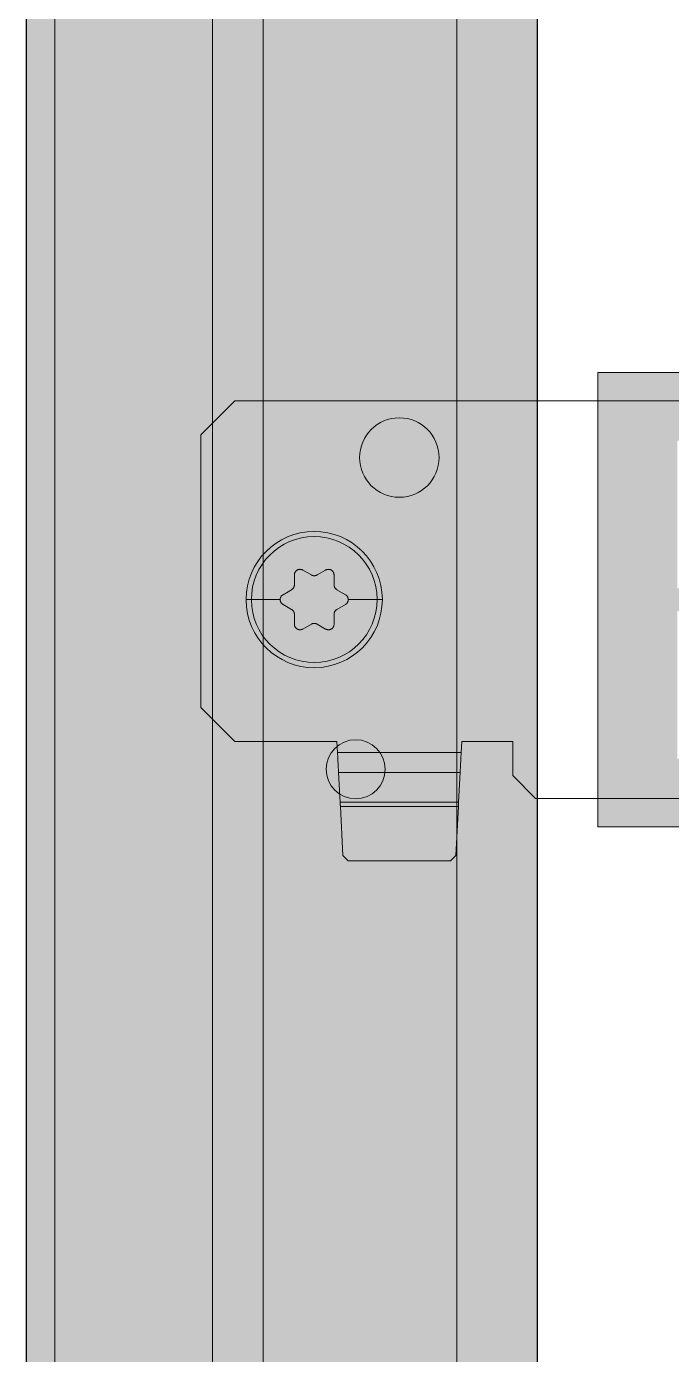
# Model space of a CAD drawing. Header units: millimetres. Extents: x 6914 to 9858, y -2771 to -210.
# Drawn here: x 6914.4 to 6971.2, y -1049.1 to -932.2 of the extents above; entities that cross this region are included whole.
import ezdxf

# ---------------------------------------------------------------- set-up
doc = ezdxf.new("R2010")
doc.units = ezdxf.units.MM
doc.layers.get('0').update_dxf_attribs({"lineweight": 9})
doc.layers.add('APPAREILLAGE', color=7, linetype='Continuous')
doc.layers.add('THICK', color=7, linetype='Continuous', lineweight=13)
doc.layers.add('Монтаж', color=7, linetype='Continuous', lineweight=9)

# ---------------------------------------------------------------- blocks, each defined once
blk = doc.blocks.new('Из_буфера29820')
at = {"layer": 'Монтаж', "ltscale": 20, "true_color": 0xf0f0f0}
h = blk.add_hatch(color=7, dxfattribs=at)
h.paths.add_polyline_path([(-150, -2.5), (150, -2.5), (150, -37.5), (-150, -37.5)])
h.paths.add_polyline_path([(82, -6), (82, -19), (93, -19), (93, -6)], flags=16)
h.paths.add_polyline_path([(-143, -19), (-132, -19), (-132, -6), (-143, -6)], flags=16)
h.paths.add_polyline_path([(-122.4, -20, 1), (-127.6, -20, 1)], flags=16)
h.paths.add_polyline_path([(-118, -19), (-107, -19), (-107, -6), (-118, -6)], flags=16)
h.paths.add_polyline_path([(-97.4, -20, 1), (-102.6, -20, 1)], flags=16)
h.paths.add_polyline_path([(-93, -19), (-82, -19), (-82, -6), (-93, -6)], flags=16)
h.paths.add_polyline_path([(-72.4, -20, 1), (-77.6, -20, 1)], flags=16)
h.paths.add_polyline_path([(-68, -19), (-57, -19), (-57, -6), (-68, -6)], flags=16)
h.paths.add_polyline_path([(-47.4, -20, 1), (-52.6, -20, 1)], flags=16)
h.paths.add_polyline_path([(-43, -19), (-32, -19), (-32, -6), (-43, -6)], flags=16)
h.paths.add_polyline_path([(-22.4, -20, 1), (-27.6, -20, 1)], flags=16)
h.paths.add_polyline_path([(-18, -19), (-7, -19), (-7, -6), (-18, -6)], flags=16)
h.paths.add_polyline_path([(2.6, -20, 1), (-2.6, -20, 1)], flags=16)
h.paths.add_polyline_path([(7, -19), (18, -19), (18, -6), (7, -6)], flags=16)
h.paths.add_polyline_path([(27.6, -20, 1), (22.4, -20, 1)], flags=16)
h.paths.add_polyline_path([(32, -19), (43, -19), (43, -6), (32, -6)], flags=16)
h.paths.add_polyline_path([(52.6, -20, 1), (47.4, -20, 1)], flags=16)
h.paths.add_polyline_path([(57, -19), (68, -19), (68, -6), (57, -6)], flags=16)
h.paths.add_polyline_path([(77.6, -20, 1), (72.4, -20, 1)], flags=16)
h.paths.add_polyline_path([(102.6, -20, 1), (97.4, -20, 1)], flags=16)
h.paths.add_polyline_path([(107, -19), (118, -19), (118, -6), (107, -6)], flags=16)
h.paths.add_polyline_path([(-143, -34), (-132, -34), (-132, -21), (-143, -21)], flags=16)
h.paths.add_polyline_path([(-118, -34), (-107, -34), (-107, -21), (-118, -21)], flags=16)
h.paths.add_polyline_path([(-93, -34), (-82, -34), (-82, -21), (-93, -21)], flags=16)
h.paths.add_polyline_path([(-68, -34), (-57, -34), (-57, -21), (-68, -21)], flags=16)
h.paths.add_polyline_path([(-43, -34), (-32, -34), (-32, -21), (-43, -21)], flags=16)
h.paths.add_polyline_path([(-18, -34), (-7, -34), (-7, -21), (-18, -21)], flags=16)
h.paths.add_polyline_path([(7, -34), (18, -34), (18, -21), (7, -21)], flags=16)
h.paths.add_polyline_path([(32, -34), (43, -34), (43, -21), (32, -21)], flags=16)
h.paths.add_polyline_path([(57, -34), (68, -34), (68, -21), (57, -21)], flags=16)
h.paths.add_polyline_path([(82, -34), (93, -34), (93, -21), (82, -21)], flags=16)
h.paths.add_polyline_path([(107, -34), (118, -34), (118, -21), (107, -21)], flags=16)
h.paths.add_polyline_path([(101.5, -27.5, 1), (98.5, -27.5, 1)], flags=16)
h.paths.add_polyline_path([(101.5, -12.5, 1), (98.5, -12.5, 1)], flags=16)
h.paths.add_polyline_path([(1.5, -27.5, 1), (-1.5, -27.5, 1)], flags=16)
h.paths.add_polyline_path([(1.5, -12.5, 1), (-1.5, -12.5, 1)], flags=16)
h.paths.add_polyline_path([(-98.5, -27.5, 1), (-101.5, -27.5, 1)], flags=16)
h.paths.add_polyline_path([(-98.5, -12.5, 1), (-101.5, -12.5, 1)], flags=16)
h.paths.add_polyline_path([(127.6, -20, 1), (122.4, -20, 1)], flags=16)
h.paths.add_polyline_path([(132, -19), (143, -19), (143, -6), (132, -6)], flags=16)
h.paths.add_polyline_path([(143, -21), (132, -21), (132, -34), (143, -34)], flags=16)
h.paths.add_polyline_path([(-150, 0), (150, 0), (150, -2.5), (-150, -2.5)])
h.paths.add_polyline_path([(-150, -37.5), (150, -37.5), (150, -40), (-150, -40)])
at = {"layer": 'Монтаж'}
for p, q in [((-150, 0), (150, 0)), ((-185, -5.5), (-182, -2.5)), ((-150, -2.5), (-182, -2.5)), ((-150, -2.5), (150, -2.5)), ((-185, -5.5), (-185, -29.5)), ((-176.65, -17.54), (-176.63, -17.52)), ((-176.63, -17.52), (-176.62, -17.5)), ((-176.62, -17.5), (-176.6, -17.48)), ((-176.6, -17.48), (-176.58, -17.46)), ((-176.58, -17.46), (-176.57, -17.45)), ((-176.57, -17.45), (-176.55, -17.43)), ((-176.55, -17.43), (-176.53, -17.42)), ((-176.53, -17.42), (-176.51, -17.41)), ((-176.51, -17.41), (-176.48, -17.39)), ((-176.48, -17.39), (-176.46, -17.38)), ((-176.46, -17.38), (-176.44, -17.37)), ((-176.44, -17.37), (-176.42, -17.36)), ((-176.42, -17.36), (-176.39, -17.36)), ((-176.39, -17.36), (-176.37, -17.35)), ((-176.37, -17.35), (-176.35, -17.34)), ((-176.35, -17.34), (-176.32, -17.34)), ((-176.32, -17.34), (-176.3, -17.34)), ((-176.3, -17.34), (-176.27, -17.34)), ((-176.27, -17.34), (-176.25, -17.33)), ((-176.25, -17.33), (-176.22, -17.34)), ((-176.22, -17.34), (-176.2, -17.34)), ((-176.2, -17.34), (-176.17, -17.34)), ((-176.17, -17.34), (-176.15, -17.35)), ((-176.15, -17.35), (-176.12, -17.35)), ((-176.12, -17.35), (-176.1, -17.36)), ((-176.1, -17.36), (-176.07, -17.37)), ((-176.07, -17.37), (-176.05, -17.38)), ((-176.05, -17.38), (-176.02, -17.39)), ((-176.02, -17.39), (-176, -17.4)), ((-176, -17.4), (-175.25, -17.83)), ((-174.75, -17.83), (-174, -17.4)), ((-174, -17.4), (-173.98, -17.39)), ((-173.98, -17.39), (-173.95, -17.38)), ((-173.95, -17.38), (-173.93, -17.37)), ((-173.93, -17.37), (-173.9, -17.36)), ((-173.9, -17.36), (-173.88, -17.35)), ((-173.88, -17.35), (-173.85, -17.35)), ((-173.85, -17.35), (-173.83, -17.34)), ((-173.83, -17.34), (-173.8, -17.34)), ((-173.8, -17.34), (-173.78, -17.34)), ((-173.78, -17.34), (-173.75, -17.33)), ((-173.75, -17.33), (-173.73, -17.34)), ((-173.73, -17.34), (-173.7, -17.34)), ((-173.7, -17.34), (-173.68, -17.34)), ((-173.68, -17.34), (-173.65, -17.34)), ((-173.65, -17.34), (-173.63, -17.35)), ((-173.63, -17.35), (-173.6, -17.36)), ((-173.6, -17.36), (-173.58, -17.36)), ((-173.58, -17.36), (-173.56, -17.37)), ((-173.56, -17.37), (-173.54, -17.38)), ((-173.54, -17.38), (-173.51, -17.39)), ((-173.51, -17.39), (-173.49, -17.41)), ((-173.49, -17.41), (-173.47, -17.42)), ((-173.47, -17.42), (-173.45, -17.43)), ((-173.45, -17.43), (-173.43, -17.45)), ((-173.43, -17.45), (-173.41, -17.46)), ((-173.41, -17.46), (-173.4, -17.48)), ((-173.4, -17.48), (-173.38, -17.5)), ((-173.38, -17.5), (-173.36, -17.52)), ((-173.36, -17.52), (-173.35, -17.54)), ((-176.75, -17.79), (-176.74, -17.76)), ((-176.75, -17.81), (-176.75, -17.79)), ((-176.75, -17.83), (-176.75, -17.81)), ((-176.75, -18.7), (-176.75, -17.83)), ((-176.75, -18.73), (-176.75, -18.7)), ((-176.74, -17.74), (-176.73, -17.71)), ((-176.74, -17.76), (-176.74, -17.74)), ((-176.73, -17.69), (-176.72, -17.66)), ((-176.73, -17.71), (-176.73, -17.69)), ((-176.72, -17.66), (-176.71, -17.64)), ((-176.71, -17.64), (-176.7, -17.62)), ((-176.7, -17.62), (-176.69, -17.6)), ((-176.69, -17.6), (-176.68, -17.58)), ((-176.68, -17.58), (-176.66, -17.56)), ((-176.66, -17.56), (-176.65, -17.54)), ((-175.23, -17.85), (-175.25, -17.83)), ((-175.2, -17.86), (-175.23, -17.85)), ((-175.18, -17.87), (-175.2, -17.86)), ((-175.15, -17.88), (-175.18, -17.87)), ((-175.13, -17.88), (-175.15, -17.88)), ((-175.1, -17.89), (-175.13, -17.88)), ((-175.08, -17.9), (-175.1, -17.89)), ((-175.05, -17.9), (-175.08, -17.9)), ((-175.03, -17.9), (-175.05, -17.9)), ((-175, -17.9), (-175.03, -17.9)), ((-174.97, -17.9), (-175, -17.9)), ((-174.94, -17.9), (-174.97, -17.9)), ((-174.91, -17.89), (-174.94, -17.9)), ((-174.88, -17.89), (-174.91, -17.89)), ((-174.86, -17.88), (-174.88, -17.89)), ((-174.83, -17.87), (-174.86, -17.88)), ((-174.8, -17.86), (-174.83, -17.87)), ((-174.78, -17.85), (-174.8, -17.86)), ((-174.75, -17.83), (-174.78, -17.85)), ((-173.35, -17.54), (-173.33, -17.56)), ((-173.33, -17.56), (-173.32, -17.58)), ((-173.32, -17.58), (-173.31, -17.6)), ((-173.31, -17.6), (-173.3, -17.62)), ((-173.3, -17.62), (-173.29, -17.64)), ((-173.29, -17.64), (-173.28, -17.67)), ((-173.28, -17.67), (-173.27, -17.69)), ((-173.27, -17.69), (-173.27, -17.71)), ((-173.27, -17.71), (-173.26, -17.74)), ((-173.26, -17.74), (-173.26, -17.76)), ((-173.26, -17.76), (-173.25, -17.79)), ((-173.25, -17.79), (-173.25, -17.81)), ((-173.25, -17.81), (-173.25, -17.83)), ((-173.25, -17.83), (-173.25, -18.7)), ((-173.25, -18.7), (-173.25, -18.73)), ((-177.99, -19.89), (-177.98, -19.87)), ((-177.98, -19.87), (-177.97, -19.84)), ((-177.97, -19.84), (-177.96, -19.81)), ((-177.96, -19.81), (-177.95, -19.79)), ((-177.95, -19.79), (-177.94, -19.76)), ((-177.94, -19.76), (-177.93, -19.74)), ((-177.93, -19.74), (-177.91, -19.72)), ((-177.91, -19.72), (-177.9, -19.69)), ((-177.9, -19.69), (-177.88, -19.67)), ((-177.88, -19.67), (-177.86, -19.65)), ((-177.86, -19.65), (-177.84, -19.63)), ((-177.84, -19.63), (-177.82, -19.61)), ((-177.82, -19.61), (-177.8, -19.6)), ((-177.8, -19.6), (-177.77, -19.58)), ((-177.77, -19.58), (-177.75, -19.57)), ((-177.75, -19.57), (-177, -19.13)), ((-177, -19.13), (-176.98, -19.12)), ((-176.98, -19.12), (-176.95, -19.1)), ((-176.95, -19.1), (-176.93, -19.09)), ((-176.93, -19.09), (-176.91, -19.07)), ((-176.91, -19.07), (-176.89, -19.05)), ((-176.89, -19.05), (-176.87, -19.03)), ((-176.87, -19.03), (-176.85, -19.01)), ((-176.85, -19.01), (-176.84, -18.98)), ((-176.84, -18.98), (-176.82, -18.96)), ((-176.82, -18.96), (-176.81, -18.94)), ((-176.81, -18.94), (-176.8, -18.91)), ((-176.8, -18.91), (-176.79, -18.89)), ((-176.79, -18.89), (-176.78, -18.86)), ((-176.78, -18.86), (-176.77, -18.84)), ((-176.77, -18.84), (-176.76, -18.81)), ((-176.76, -18.78), (-176.75, -18.76)), ((-176.76, -18.81), (-176.76, -18.78)), ((-176.75, -18.76), (-176.75, -18.73)), ((-173.25, -18.73), (-173.25, -18.76)), ((-173.25, -18.76), (-173.24, -18.78)), ((-173.24, -18.78), (-173.24, -18.81)), ((-173.24, -18.81), (-173.23, -18.84)), ((-173.23, -18.84), (-173.22, -18.86)), ((-173.22, -18.86), (-173.21, -18.89)), ((-173.21, -18.89), (-173.2, -18.92)), ((-173.2, -18.92), (-173.19, -18.94)), ((-173.19, -18.94), (-173.18, -18.96)), ((-173.18, -18.96), (-173.16, -18.99)), ((-173.16, -18.99), (-173.14, -19.01)), ((-173.14, -19.01), (-173.13, -19.03)), ((-173.13, -19.03), (-173.11, -19.05)), ((-173.11, -19.05), (-173.09, -19.07)), ((-173.09, -19.07), (-173.07, -19.09)), ((-173.07, -19.09), (-173.05, -19.1)), ((-173.05, -19.1), (-173.02, -19.12)), ((-173.02, -19.12), (-173, -19.13)), ((-173, -19.13), (-172.25, -19.57)), ((-172.25, -19.57), (-172.23, -19.58)), ((-172.23, -19.58), (-172.2, -19.6)), ((-172.2, -19.6), (-172.18, -19.61)), ((-172.18, -19.61), (-172.16, -19.63)), ((-172.16, -19.63), (-172.14, -19.65)), ((-172.14, -19.65), (-172.12, -19.67)), ((-172.12, -19.67), (-172.1, -19.69)), ((-172.1, -19.69), (-172.09, -19.72)), ((-172.09, -19.72), (-172.07, -19.74)), ((-172.07, -19.74), (-172.06, -19.76)), ((-172.06, -19.76), (-172.05, -19.79)), ((-172.05, -19.79), (-172.04, -19.81)), ((-172.04, -19.81), (-172.03, -19.84)), ((-172.03, -19.84), (-172.02, -19.87)), ((-172.02, -19.87), (-172.01, -19.89)), ((-181, -20.01), (-181, -20)), ((-181, -20), (-180.99, -20)), ((-180.99, -20), (-180.99, -20)), ((-180.99, -20), (-180.98, -20)), ((-180.98, -20), (-180.97, -20)), ((-180.97, -20), (-180.95, -20)), ((-180.95, -20), (-180.93, -20)), ((-180.93, -20), (-180.91, -20)), ((-180.91, -20), (-180.89, -20)), ((-180.89, -20), (-180.87, -20)), ((-180.87, -20), (-180.84, -20)), ((-180.84, -20), (-180.81, -20)), ((-180.81, -20), (-180.78, -20)), ((-180.78, -20), (-180.74, -20)), ((-180.74, -20), (-180.71, -20)), ((-180.71, -20), (-180.67, -20)), ((-180.67, -20), (-180.63, -20)), ((-180.63, -20), (-180.59, -20)), ((-180.59, -20), (-180.54, -20)), ((-178, -20), (-180.54, -20)), ((-178, -19.95), (-177.99, -19.92)), ((-178, -19.97), (-178, -19.95)), ((-178, -20), (-178, -19.97)), ((-178, -20.03), (-178, -20)), ((-178, -20.05), (-178, -20.03)), ((-177.99, -20.08), (-178, -20.05)), ((-177.99, -19.92), (-177.99, -19.89)), ((-177.99, -20.11), (-177.99, -20.08)), ((-177.98, -20.13), (-177.99, -20.11)), ((-177.97, -20.16), (-177.98, -20.13)), ((-177.96, -20.19), (-177.97, -20.16)), ((-177.95, -20.21), (-177.96, -20.19)), ((-177.94, -20.24), (-177.95, -20.21)), ((-177.93, -20.26), (-177.94, -20.24)), ((-177.91, -20.28), (-177.93, -20.26)), ((-177.9, -20.31), (-177.91, -20.28)), ((-177.88, -20.33), (-177.9, -20.31)), ((-177.86, -20.35), (-177.88, -20.33)), ((-177.84, -20.37), (-177.86, -20.35)), ((-177.82, -20.39), (-177.84, -20.37)), ((-177.8, -20.4), (-177.82, -20.39)), ((-177.77, -20.42), (-177.8, -20.4)), ((-177.75, -20.43), (-177.77, -20.42)), ((-177, -20.87), (-177.75, -20.43)), ((-176.98, -20.88), (-177, -20.87)), ((-176.95, -20.9), (-176.98, -20.88)), ((-176.93, -20.91), (-176.95, -20.9)), ((-176.91, -20.93), (-176.93, -20.91)), ((-176.89, -20.95), (-176.91, -20.93)), ((-176.87, -20.97), (-176.89, -20.95)), ((-176.86, -20.99), (-176.87, -20.97)), ((-176.84, -21.01), (-176.86, -20.99)), ((-176.82, -21.04), (-176.84, -21.01)), ((-176.81, -21.06), (-176.82, -21.04)), ((-173.18, -21.04), (-173.19, -21.06)), ((-173.16, -21.02), (-173.18, -21.04)), ((-173.15, -20.99), (-173.16, -21.02)), ((-173.13, -20.97), (-173.15, -20.99)), ((-173.11, -20.95), (-173.13, -20.97)), ((-173.09, -20.93), (-173.11, -20.95)), ((-173.07, -20.91), (-173.09, -20.93)), ((-173.05, -20.9), (-173.07, -20.91)), ((-173.02, -20.88), (-173.05, -20.9)), ((-173, -20.87), (-173.02, -20.88)), ((-172.25, -20.43), (-173, -20.87)), ((-172.23, -20.42), (-172.25, -20.43)), ((-172.2, -20.4), (-172.23, -20.42)), ((-172.18, -20.39), (-172.2, -20.4)), ((-172.16, -20.37), (-172.18, -20.39)), ((-172.14, -20.35), (-172.16, -20.37)), ((-172.12, -20.33), (-172.14, -20.35)), ((-172.1, -20.31), (-172.12, -20.33)), ((-172.09, -20.28), (-172.1, -20.31)), ((-172.07, -20.26), (-172.09, -20.28)), ((-172.06, -20.24), (-172.07, -20.26)), ((-172.05, -20.21), (-172.06, -20.24)), ((-172.04, -20.19), (-172.05, -20.21)), ((-172.03, -20.16), (-172.04, -20.19)), ((-172.02, -20.13), (-172.03, -20.16)), ((-172.01, -20.11), (-172.02, -20.13)), ((-172.01, -19.89), (-172.01, -19.92)), ((-172.01, -19.92), (-172, -19.95)), ((-172, -20.05), (-172.01, -20.08)), ((-172.01, -20.08), (-172.01, -20.11)), ((-172, -19.95), (-172, -19.97)), ((-172, -19.97), (-172, -20)), ((-169.46, -20), (-172, -20)), ((-172, -20), (-172, -20.03)), ((-172, -20.03), (-172, -20.05)), ((-169.46, -20), (-169, -20)), ((-176.8, -21.08), (-176.81, -21.06)), ((-176.79, -21.11), (-176.8, -21.08)), ((-176.78, -21.14), (-176.79, -21.11)), ((-176.77, -21.16), (-176.78, -21.14)), ((-176.76, -21.19), (-176.77, -21.16)), ((-176.76, -21.22), (-176.76, -21.19)), ((-176.75, -21.24), (-176.76, -21.22)), ((-176.75, -21.27), (-176.75, -21.24)), ((-176.75, -21.3), (-176.75, -21.27)), ((-176.75, -22.17), (-176.75, -21.3)), ((-176.75, -22.17), (-176.75, -22.19)), ((-176.75, -22.19), (-176.75, -22.21)), ((-175.25, -22.17), (-176, -22.6)), ((-175.22, -22.15), (-175.25, -22.17)), ((-175.2, -22.14), (-175.22, -22.15)), ((-175.17, -22.13), (-175.2, -22.14)), ((-175.14, -22.12), (-175.17, -22.13)), ((-175.12, -22.11), (-175.14, -22.12)), ((-175.09, -22.11), (-175.12, -22.11)), ((-175.06, -22.1), (-175.09, -22.11)), ((-175.03, -22.1), (-175.06, -22.1)), ((-175, -22.1), (-175.03, -22.1)), ((-174.97, -22.1), (-175, -22.1)), ((-174.95, -22.1), (-174.97, -22.1)), ((-174.92, -22.1), (-174.95, -22.1)), ((-174.9, -22.11), (-174.92, -22.1)), ((-174.87, -22.12), (-174.9, -22.11)), ((-174.85, -22.12), (-174.87, -22.12)), ((-174.82, -22.13), (-174.85, -22.12)), ((-174.8, -22.14), (-174.82, -22.13)), ((-174.77, -22.15), (-174.8, -22.14)), ((-174.75, -22.17), (-174.77, -22.15)), ((-174, -22.6), (-174.75, -22.17)), ((-173.24, -21.22), (-173.25, -21.24)), ((-173.25, -21.24), (-173.25, -21.27)), ((-173.25, -21.27), (-173.25, -21.3)), ((-173.25, -21.3), (-173.25, -22.17)), ((-173.25, -22.19), (-173.25, -22.17)), ((-173.25, -22.21), (-173.25, -22.19)), ((-173.23, -21.16), (-173.24, -21.19)), ((-173.24, -21.19), (-173.24, -21.22)), ((-173.22, -21.14), (-173.23, -21.16)), ((-173.21, -21.11), (-173.22, -21.14)), ((-173.2, -21.09), (-173.21, -21.11)), ((-173.19, -21.06), (-173.2, -21.09)), ((-176.75, -22.21), (-176.74, -22.24)), ((-176.74, -22.24), (-176.74, -22.26)), ((-176.74, -22.26), (-176.74, -22.28)), ((-176.74, -22.28), (-176.73, -22.3)), ((-176.73, -22.3), (-176.72, -22.33)), ((-176.72, -22.33), (-176.72, -22.35)), ((-176.72, -22.35), (-176.71, -22.37)), ((-176.71, -22.37), (-176.7, -22.39)), ((-176.7, -22.39), (-176.69, -22.41)), ((-176.69, -22.41), (-176.67, -22.43)), ((-176.67, -22.43), (-176.66, -22.45)), ((-176.66, -22.45), (-176.65, -22.47)), ((-176.65, -22.47), (-176.63, -22.49)), ((-176.63, -22.49), (-176.62, -22.5)), ((-176.62, -22.5), (-176.6, -22.52)), ((-176.6, -22.52), (-176.59, -22.54)), ((-176.59, -22.54), (-176.57, -22.55)), ((-176.57, -22.55), (-176.55, -22.57)), ((-176.55, -22.57), (-176.53, -22.58)), ((-176.53, -22.58), (-176.51, -22.59)), ((-176.51, -22.59), (-176.49, -22.6)), ((-176.49, -22.6), (-176.47, -22.61)), ((-176.47, -22.61), (-176.45, -22.62)), ((-176.45, -22.62), (-176.43, -22.63)), ((-176.43, -22.63), (-176.41, -22.64)), ((-176.41, -22.64), (-176.39, -22.65)), ((-176.39, -22.65), (-176.36, -22.65)), ((-176.36, -22.65), (-176.34, -22.66)), ((-176.34, -22.66), (-176.32, -22.66)), ((-176.32, -22.66), (-176.3, -22.66)), ((-176.3, -22.66), (-176.27, -22.66)), ((-176.27, -22.66), (-176.25, -22.67)), ((-176.25, -22.67), (-176.22, -22.66)), ((-176.22, -22.66), (-176.2, -22.66)), ((-176.2, -22.66), (-176.17, -22.66)), ((-176.17, -22.66), (-176.15, -22.65)), ((-176.15, -22.65), (-176.12, -22.65)), ((-176.12, -22.65), (-176.1, -22.64)), ((-176.1, -22.64), (-176.07, -22.63)), ((-176.07, -22.63), (-176.05, -22.62)), ((-176.05, -22.62), (-176.02, -22.61)), ((-176.02, -22.61), (-176, -22.6)), ((-174, -22.6), (-173.98, -22.61)), ((-173.98, -22.61), (-173.95, -22.62)), ((-173.95, -22.62), (-173.93, -22.63)), ((-173.93, -22.63), (-173.9, -22.64)), ((-173.9, -22.64), (-173.88, -22.65)), ((-173.88, -22.65), (-173.85, -22.65)), ((-173.85, -22.65), (-173.83, -22.66)), ((-173.83, -22.66), (-173.8, -22.66)), ((-173.8, -22.66), (-173.78, -22.66)), ((-173.78, -22.66), (-173.75, -22.67)), ((-173.75, -22.67), (-173.73, -22.66)), ((-173.73, -22.66), (-173.7, -22.66)), ((-173.7, -22.66), (-173.68, -22.66)), ((-173.68, -22.66), (-173.66, -22.66)), ((-173.66, -22.66), (-173.64, -22.65)), ((-173.64, -22.65), (-173.61, -22.65)), ((-173.61, -22.65), (-173.59, -22.64)), ((-173.59, -22.64), (-173.57, -22.63)), ((-173.57, -22.63), (-173.55, -22.62)), ((-173.55, -22.62), (-173.53, -22.61)), ((-173.53, -22.61), (-173.51, -22.6)), ((-173.51, -22.6), (-173.49, -22.59)), ((-173.49, -22.59), (-173.47, -22.58)), ((-173.47, -22.58), (-173.45, -22.57)), ((-173.45, -22.57), (-173.43, -22.55)), ((-173.43, -22.55), (-173.41, -22.54)), ((-173.41, -22.54), (-173.4, -22.52)), ((-173.4, -22.52), (-173.38, -22.5)), ((-173.38, -22.5), (-173.37, -22.49)), ((-173.37, -22.49), (-173.35, -22.47)), ((-173.35, -22.47), (-173.34, -22.45)), ((-173.34, -22.45), (-173.33, -22.43)), ((-173.33, -22.43), (-173.31, -22.41)), ((-173.31, -22.41), (-173.3, -22.39)), ((-173.3, -22.39), (-173.29, -22.37)), ((-173.29, -22.37), (-173.28, -22.35)), ((-173.28, -22.33), (-173.27, -22.3)), ((-173.28, -22.35), (-173.28, -22.33)), ((-173.27, -22.3), (-173.26, -22.28)), ((-173.26, -22.24), (-173.25, -22.21)), ((-173.26, -22.26), (-173.26, -22.24)), ((-173.26, -22.28), (-173.26, -22.26)), ((-182, -32.5), (-185, -29.5)), ((-182, -32.5), (-173, -32.5)), ((-173, -32.5), (-172.95, -33.46)), ((-162.05, -33.46), (-162, -32.5)), ((-162, -32.5), (-157.5, -32.5)), ((-157.5, -32.5), (-157.5, -35.5)), ((-172.95, -33.46), (-162.05, -33.46)), ((-172.94, -33.57), (-172.95, -33.46)), ((-172.94, -33.68), (-172.94, -33.57)), ((-172.93, -33.78), (-172.94, -33.68)), ((-172.93, -33.89), (-172.93, -33.78)), ((-172.92, -33.99), (-172.93, -33.89)), ((-162.08, -33.99), (-162.07, -33.89)), ((-162.07, -33.78), (-162.06, -33.68)), ((-162.07, -33.89), (-162.07, -33.78)), ((-162.06, -33.57), (-162.05, -33.46)), ((-162.06, -33.68), (-162.06, -33.57)), ((-172.92, -34.09), (-172.92, -33.99)), ((-172.91, -34.19), (-172.92, -34.09)), ((-172.91, -34.28), (-172.91, -34.19)), ((-172.9, -34.38), (-172.91, -34.28)), ((-172.9, -34.47), (-172.9, -34.38)), ((-172.89, -34.56), (-172.9, -34.47)), ((-172.89, -34.65), (-172.89, -34.56)), ((-172.88, -34.74), (-172.89, -34.65)), ((-172.88, -34.83), (-172.88, -34.74)), ((-172.87, -34.91), (-172.88, -34.83)), ((-172.87, -34.99), (-172.87, -34.91)), ((-172.87, -35.07), (-172.87, -34.99)), ((-162.13, -34.91), (-162.12, -34.83)), ((-162.13, -34.99), (-162.13, -34.91)), ((-162.13, -35.07), (-162.13, -34.99)), ((-162.12, -34.74), (-162.11, -34.65)), ((-162.12, -34.83), (-162.12, -34.74)), ((-162.11, -34.56), (-162.1, -34.47)), ((-162.11, -34.65), (-162.11, -34.56)), ((-162.1, -34.38), (-162.09, -34.28)), ((-162.1, -34.47), (-162.1, -34.38)), ((-162.09, -34.19), (-162.08, -34.09)), ((-162.09, -34.28), (-162.09, -34.19)), ((-162.08, -34.09), (-162.08, -33.99)), ((-172.86, -35.15), (-172.87, -35.07)), ((-172.86, -35.23), (-172.86, -35.15)), ((-172.72, -37.85), (-172.86, -35.23)), ((-172.86, -35.23), (-162.14, -35.23)), ((-162.14, -35.23), (-162.28, -37.85)), ((-162.14, -35.15), (-162.13, -35.07)), ((-162.14, -35.23), (-162.14, -35.15)), ((-155.5, -37.5), (-157.5, -35.5)), ((-172.72, -37.87), (-172.72, -37.85)), ((-162.28, -37.85), (-172.72, -37.85)), ((-172.72, -37.89), (-172.72, -37.87)), ((-172.72, -37.9), (-172.72, -37.89)), ((-172.72, -37.92), (-172.72, -37.9)), ((-172.72, -37.93), (-172.72, -37.92)), ((-172.71, -37.95), (-172.72, -37.93)), ((-172.71, -37.97), (-172.71, -37.95)), ((-172.71, -37.99), (-172.71, -37.97)), ((-172.71, -38.01), (-172.71, -37.99)), ((-172.71, -38.02), (-172.71, -38.01)), ((-172.71, -38.04), (-172.71, -38.02)), ((-172.71, -38.06), (-172.71, -38.04)), ((-172.71, -38.08), (-172.71, -38.06)), ((-172.71, -38.1), (-172.71, -38.08)), ((-172.71, -38.12), (-172.71, -38.1)), ((-172.7, -38.14), (-172.71, -38.12)), ((-172.7, -38.16), (-172.7, -38.14)), ((-172.7, -38.19), (-172.7, -38.16)), ((-172.7, -38.21), (-172.7, -38.19)), ((-172.47, -42.53), (-172.7, -38.21)), ((-162.3, -38.21), (-172.7, -38.21)), ((-162.3, -38.21), (-162.53, -42.53)), ((-162.29, -38.12), (-162.3, -38.14)), ((-162.3, -38.14), (-162.3, -38.16)), ((-162.3, -38.16), (-162.3, -38.19)), ((-162.3, -38.19), (-162.3, -38.21)), ((-162.28, -37.93), (-162.29, -37.95)), ((-162.29, -37.95), (-162.29, -37.97)), ((-162.29, -37.97), (-162.29, -37.99)), ((-162.29, -37.99), (-162.29, -38.01)), ((-162.29, -38.01), (-162.29, -38.02)), ((-162.29, -38.02), (-162.29, -38.04)), ((-162.29, -38.04), (-162.29, -38.06)), ((-162.29, -38.06), (-162.29, -38.08)), ((-162.29, -38.08), (-162.29, -38.1)), ((-162.29, -38.1), (-162.29, -38.12)), ((-162.28, -37.85), (-162.28, -37.87)), ((-162.28, -37.87), (-162.28, -37.89)), ((-162.28, -37.89), (-162.28, -37.9)), ((-162.28, -37.9), (-162.28, -37.92)), ((-162.28, -37.92), (-162.28, -37.93)), ((-150, -37.5), (-155.5, -37.5)), ((-150, -37.5), (150, -37.5)), ((-150, -40), (150, -40)), ((-172, -43), (-172.47, -42.53)), ((-172, -43), (-163, -43)), ((-162.53, -42.53), (-163, -43))]:
    blk.add_line(p, q, dxfattribs=at)
at = {"layer": 'Монтаж', "ltscale": 20}
blk.add_lwpolyline([(-150, 0), (150, 0), (150, -40), (-150, -40)], close=True, dxfattribs=at)
at = {"layer": 'Монтаж'}
for centre, radius, start, end in [((-167.5, -7.5), 3.5, 0, 180), ((-167.5, -7.5), 3.5, 180, 0), ((-175, -20), 6, 0.3569, 180), ((-175, -20), 5.54, 0.3569, 180), ((-175, -20), 6, 180.3569, 0), ((-175, -20), 6, 180, 180.3569), ((-175, -20), 5.54, 180.3569, 0), ((-175, -20), 5.54, 180, 180.3569), ((-175, -20), 5.54, 0, 0.3569), ((-175, -20), 6, 0, 0.3569)]:
    blk.add_arc(centre, radius, start, end, dxfattribs=at)
blk = doc.blocks.new('Из_буфера27170')
at = {"ltscale": 100, "true_color": 0xc5c7c4}
h = blk.add_hatch(color=9, dxfattribs=at)
h.paths.add_polyline_path([(-200, -11), (-155, -11), (-155, -1988.6), (-200, -1988.6)])
h.paths.add_polyline_path([(200, -2000), (155, -2000), (155, -1988.6), (200, -1988.6)])
h.paths.add_polyline_path([(-155, -2000), (155, -2000), (155, -1955), (-155, -1955)])
h.paths.add_polyline_path([(-200, -2000), (-155, -2000), (-155, -1988.6), (-200, -1988.6)])
h.paths.add_polyline_path([(200, -11), (155, -11), (155, -1988.6), (200, -1988.6)])
h.paths.add_polyline_path([(-155, -1.3), (155, -1.3), (155, -46.3), (-155, -46.3)])
h.paths.add_polyline_path([(-200, 0), (-155, 0), (-155, -11), (-200, -11)])
h.paths.add_polyline_path([(200, 0), (155, 0), (155, -11), (200, -11)])
at = {"ltscale": 20}
blk.add_lwpolyline([(-200, 0), (200, 0), (200, -2000), (-200, -2000)], close=True, dxfattribs=at)
at = {"ltscale": 100}
blk.add_lwpolyline([(-200, -11), (-155, -11), (-155, -1988.6), (-200, -1988.6)], close=True, dxfattribs=at)
at = {"layer": 'THICK'}
for p, q in [((-200, -12.43), (-200, -1787.18)), ((-197.5, -12.43), (-197.5, -1987.18)), ((-183.62, -12.43), (-183.62, -1988.6)), ((-179.16, -12.43), (-179.16, -1988.6)), ((-162.1, -37.55), (-162.1, -1988.6))]:
    blk.add_line(p, q, dxfattribs=at)
for start, end in [(0, 180), (180, 0)]:
    blk.add_arc((-171, -637.3), 2.6, start, end, dxfattribs=at)
blk = doc.blocks.new('Из_буфера601')
at = {"ltscale": 40}
blk.add_blockref('Из_буфера27170', (-200, 0), dxfattribs=at)

msp = doc.modelspace()

# ---------------------------------------------------------------- block references
at = {"layer": 'Монтаж'}
msp.add_blockref('Из_буфера29820', (7114.76, -962.61), dxfattribs=at)

# ---------------------------------------------------------------- next in the draw order: block references
at = {"layer": 'APPAREILLAGE'}
msp.add_blockref('Из_буфера601', (7314.41, -360.25), dxfattribs=at)

doc.saveas('drawing.dxf')
